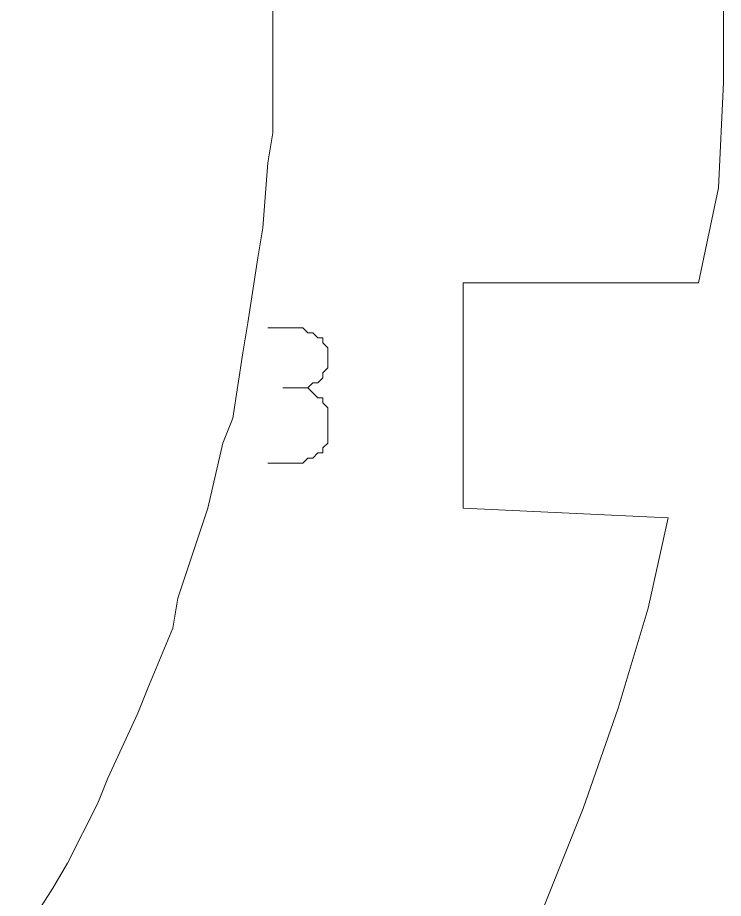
# Model space of a CAD drawing. Header units: centimetres. Extents: x -10.4 to 10.4, y -10.8 to 7.6.
# Drawn here: x 4.38 to 5.178, y -9.205 to -8.209 of the extents above; entities that cross this region are included whole.
import ezdxf
from ezdxf.lldxf.tags import DXFTag

# ---------------------------------------------------------------- set-up
doc = ezdxf.new("R2010")
doc.units = ezdxf.units.CM
doc.header["$MEASUREMENT"] = 0
doc.layers.add('layer 1', color=7, linetype='Continuous')
tags = doc.linetypes.add('New Line1008', pattern=[0.2, 0.1, -0.1]).pattern_tags.tags
tags[6:7] = [DXFTag(74, 4), DXFTag(75, 0), DXFTag(340, '0'), DXFTag(46, 1.0), DXFTag(50, 0.0), DXFTag(44, 0.0), DXFTag(45, 0.0)]
tags[4:5] = [DXFTag(74, 4), DXFTag(75, 0), DXFTag(340, '0'), DXFTag(46, 1.0), DXFTag(50, 0.0), DXFTag(44, 0.0), DXFTag(45, 0.0)]
tags = doc.linetypes.add('New Line1009', pattern=[0.2, 0.1, -0.1]).pattern_tags.tags
tags[6:7] = [DXFTag(74, 4), DXFTag(75, 0), DXFTag(340, '0'), DXFTag(46, 1.0), DXFTag(50, 0.0), DXFTag(44, 0.0), DXFTag(45, 0.0)]
tags[4:5] = [DXFTag(74, 4), DXFTag(75, 0), DXFTag(340, '0'), DXFTag(46, 1.0), DXFTag(50, 0.0), DXFTag(44, 0.0), DXFTag(45, 0.0)]
tags = doc.linetypes.add('New Line1010', pattern=[0.2, 0.1, -0.1]).pattern_tags.tags
tags[6:7] = [DXFTag(74, 4), DXFTag(75, 0), DXFTag(340, '0'), DXFTag(46, 1.0), DXFTag(50, 0.0), DXFTag(44, 0.0), DXFTag(45, 0.0)]
tags[4:5] = [DXFTag(74, 4), DXFTag(75, 0), DXFTag(340, '0'), DXFTag(46, 1.0), DXFTag(50, 0.0), DXFTag(44, 0.0), DXFTag(45, 0.0)]
tags = doc.linetypes.add('New Line1011', pattern=[0.2, 0.1, -0.1]).pattern_tags.tags
tags[6:7] = [DXFTag(74, 4), DXFTag(75, 0), DXFTag(340, '0'), DXFTag(46, 1.0), DXFTag(50, 0.0), DXFTag(44, 0.0), DXFTag(45, 0.0)]
tags[4:5] = [DXFTag(74, 4), DXFTag(75, 0), DXFTag(340, '0'), DXFTag(46, 1.0), DXFTag(50, 0.0), DXFTag(44, 0.0), DXFTag(45, 0.0)]
tags = doc.linetypes.add('New Line1012', pattern=[0.2, 0.1, -0.1]).pattern_tags.tags
tags[6:7] = [DXFTag(74, 4), DXFTag(75, 0), DXFTag(340, '0'), DXFTag(46, 1.0), DXFTag(50, 0.0), DXFTag(44, 0.0), DXFTag(45, 0.0)]
tags[4:5] = [DXFTag(74, 4), DXFTag(75, 0), DXFTag(340, '0'), DXFTag(46, 1.0), DXFTag(50, 0.0), DXFTag(44, 0.0), DXFTag(45, 0.0)]
tags = doc.linetypes.add('New Line1013', pattern=[0.2, 0.1, -0.1]).pattern_tags.tags
tags[6:7] = [DXFTag(74, 4), DXFTag(75, 0), DXFTag(340, '0'), DXFTag(46, 1.0), DXFTag(50, 0.0), DXFTag(44, 0.0), DXFTag(45, 0.0)]
tags[4:5] = [DXFTag(74, 4), DXFTag(75, 0), DXFTag(340, '0'), DXFTag(46, 1.0), DXFTag(50, 0.0), DXFTag(44, 0.0), DXFTag(45, 0.0)]
tags = doc.linetypes.add('New Line1014', pattern=[0.2, 0.1, -0.1]).pattern_tags.tags
tags[6:7] = [DXFTag(74, 4), DXFTag(75, 0), DXFTag(340, '0'), DXFTag(46, 1.0), DXFTag(50, 0.0), DXFTag(44, 0.0), DXFTag(45, 0.0)]
tags[4:5] = [DXFTag(74, 4), DXFTag(75, 0), DXFTag(340, '0'), DXFTag(46, 1.0), DXFTag(50, 0.0), DXFTag(44, 0.0), DXFTag(45, 0.0)]
tags = doc.linetypes.add('New Line1015', pattern=[0.2, 0.1, -0.1]).pattern_tags.tags
tags[6:7] = [DXFTag(74, 4), DXFTag(75, 0), DXFTag(340, '0'), DXFTag(46, 1.0), DXFTag(50, 0.0), DXFTag(44, 0.0), DXFTag(45, 0.0)]
tags[4:5] = [DXFTag(74, 4), DXFTag(75, 0), DXFTag(340, '0'), DXFTag(46, 1.0), DXFTag(50, 0.0), DXFTag(44, 0.0), DXFTag(45, 0.0)]
tags = doc.linetypes.add('New Line1016', pattern=[0.2, 0.1, -0.1]).pattern_tags.tags
tags[6:7] = [DXFTag(74, 4), DXFTag(75, 0), DXFTag(340, '0'), DXFTag(46, 1.0), DXFTag(50, 0.0), DXFTag(44, 0.0), DXFTag(45, 0.0)]
tags[4:5] = [DXFTag(74, 4), DXFTag(75, 0), DXFTag(340, '0'), DXFTag(46, 1.0), DXFTag(50, 0.0), DXFTag(44, 0.0), DXFTag(45, 0.0)]
tags = doc.linetypes.add('New Line1017', pattern=[0.2, 0.1, -0.1]).pattern_tags.tags
tags[6:7] = [DXFTag(74, 4), DXFTag(75, 0), DXFTag(340, '0'), DXFTag(46, 1.0), DXFTag(50, 0.0), DXFTag(44, 0.0), DXFTag(45, 0.0)]
tags[4:5] = [DXFTag(74, 4), DXFTag(75, 0), DXFTag(340, '0'), DXFTag(46, 1.0), DXFTag(50, 0.0), DXFTag(44, 0.0), DXFTag(45, 0.0)]
tags = doc.linetypes.add('New Line1091', pattern=[0.2, 0.1, -0.1]).pattern_tags.tags
tags[6:7] = [DXFTag(74, 4), DXFTag(75, 0), DXFTag(340, '0'), DXFTag(46, 1.0), DXFTag(50, 0.0), DXFTag(44, 0.0), DXFTag(45, 0.0)]
tags[4:5] = [DXFTag(74, 4), DXFTag(75, 0), DXFTag(340, '0'), DXFTag(46, 1.0), DXFTag(50, 0.0), DXFTag(44, 0.0), DXFTag(45, 0.0)]
tags = doc.linetypes.add('New Line1092', pattern=[0.2, 0.1, -0.1]).pattern_tags.tags
tags[6:7] = [DXFTag(74, 4), DXFTag(75, 0), DXFTag(340, '0'), DXFTag(46, 1.0), DXFTag(50, 0.0), DXFTag(44, 0.0), DXFTag(45, 0.0)]
tags[4:5] = [DXFTag(74, 4), DXFTag(75, 0), DXFTag(340, '0'), DXFTag(46, 1.0), DXFTag(50, 0.0), DXFTag(44, 0.0), DXFTag(45, 0.0)]
tags = doc.linetypes.add('New Line1093', pattern=[0.2, 0.1, -0.1]).pattern_tags.tags
tags[6:7] = [DXFTag(74, 4), DXFTag(75, 0), DXFTag(340, '0'), DXFTag(46, 1.0), DXFTag(50, 0.0), DXFTag(44, 0.0), DXFTag(45, 0.0)]
tags[4:5] = [DXFTag(74, 4), DXFTag(75, 0), DXFTag(340, '0'), DXFTag(46, 1.0), DXFTag(50, 0.0), DXFTag(44, 0.0), DXFTag(45, 0.0)]
tags = doc.linetypes.add('New Line1094', pattern=[0.2, 0.1, -0.1]).pattern_tags.tags
tags[6:7] = [DXFTag(74, 4), DXFTag(75, 0), DXFTag(340, '0'), DXFTag(46, 1.0), DXFTag(50, 0.0), DXFTag(44, 0.0), DXFTag(45, 0.0)]
tags[4:5] = [DXFTag(74, 4), DXFTag(75, 0), DXFTag(340, '0'), DXFTag(46, 1.0), DXFTag(50, 0.0), DXFTag(44, 0.0), DXFTag(45, 0.0)]
tags = doc.linetypes.add('New Line1095', pattern=[0.2, 0.1, -0.1]).pattern_tags.tags
tags[6:7] = [DXFTag(74, 4), DXFTag(75, 0), DXFTag(340, '0'), DXFTag(46, 1.0), DXFTag(50, 0.0), DXFTag(44, 0.0), DXFTag(45, 0.0)]
tags[4:5] = [DXFTag(74, 4), DXFTag(75, 0), DXFTag(340, '0'), DXFTag(46, 1.0), DXFTag(50, 0.0), DXFTag(44, 0.0), DXFTag(45, 0.0)]
tags = doc.linetypes.add('New Line1096', pattern=[0.2, 0.1, -0.1]).pattern_tags.tags
tags[6:7] = [DXFTag(74, 4), DXFTag(75, 0), DXFTag(340, '0'), DXFTag(46, 1.0), DXFTag(50, 0.0), DXFTag(44, 0.0), DXFTag(45, 0.0)]
tags[4:5] = [DXFTag(74, 4), DXFTag(75, 0), DXFTag(340, '0'), DXFTag(46, 1.0), DXFTag(50, 0.0), DXFTag(44, 0.0), DXFTag(45, 0.0)]
tags = doc.linetypes.add('New Line1097', pattern=[0.2, 0.1, -0.1]).pattern_tags.tags
tags[6:7] = [DXFTag(74, 4), DXFTag(75, 0), DXFTag(340, '0'), DXFTag(46, 1.0), DXFTag(50, 0.0), DXFTag(44, 0.0), DXFTag(45, 0.0)]
tags[4:5] = [DXFTag(74, 4), DXFTag(75, 0), DXFTag(340, '0'), DXFTag(46, 1.0), DXFTag(50, 0.0), DXFTag(44, 0.0), DXFTag(45, 0.0)]
tags = doc.linetypes.add('New Line1098', pattern=[0.2, 0.1, -0.1]).pattern_tags.tags
tags[6:7] = [DXFTag(74, 4), DXFTag(75, 0), DXFTag(340, '0'), DXFTag(46, 1.0), DXFTag(50, 0.0), DXFTag(44, 0.0), DXFTag(45, 0.0)]
tags[4:5] = [DXFTag(74, 4), DXFTag(75, 0), DXFTag(340, '0'), DXFTag(46, 1.0), DXFTag(50, 0.0), DXFTag(44, 0.0), DXFTag(45, 0.0)]
tags = doc.linetypes.add('New Line1099', pattern=[0.2, 0.1, -0.1]).pattern_tags.tags
tags[6:7] = [DXFTag(74, 4), DXFTag(75, 0), DXFTag(340, '0'), DXFTag(46, 1.0), DXFTag(50, 0.0), DXFTag(44, 0.0), DXFTag(45, 0.0)]
tags[4:5] = [DXFTag(74, 4), DXFTag(75, 0), DXFTag(340, '0'), DXFTag(46, 1.0), DXFTag(50, 0.0), DXFTag(44, 0.0), DXFTag(45, 0.0)]
tags = doc.linetypes.add('New Line1100', pattern=[0.2, 0.1, -0.1]).pattern_tags.tags
tags[6:7] = [DXFTag(74, 4), DXFTag(75, 0), DXFTag(340, '0'), DXFTag(46, 1.0), DXFTag(50, 0.0), DXFTag(44, 0.0), DXFTag(45, 0.0)]
tags[4:5] = [DXFTag(74, 4), DXFTag(75, 0), DXFTag(340, '0'), DXFTag(46, 1.0), DXFTag(50, 0.0), DXFTag(44, 0.0), DXFTag(45, 0.0)]
tags = doc.linetypes.add('New Line1101', pattern=[0.2, 0.1, -0.1]).pattern_tags.tags
tags[6:7] = [DXFTag(74, 4), DXFTag(75, 0), DXFTag(340, '0'), DXFTag(46, 1.0), DXFTag(50, 0.0), DXFTag(44, 0.0), DXFTag(45, 0.0)]
tags[4:5] = [DXFTag(74, 4), DXFTag(75, 0), DXFTag(340, '0'), DXFTag(46, 1.0), DXFTag(50, 0.0), DXFTag(44, 0.0), DXFTag(45, 0.0)]
tags = doc.linetypes.add('New Line1102', pattern=[0.2, 0.1, -0.1]).pattern_tags.tags
tags[6:7] = [DXFTag(74, 4), DXFTag(75, 0), DXFTag(340, '0'), DXFTag(46, 1.0), DXFTag(50, 0.0), DXFTag(44, 0.0), DXFTag(45, 0.0)]
tags[4:5] = [DXFTag(74, 4), DXFTag(75, 0), DXFTag(340, '0'), DXFTag(46, 1.0), DXFTag(50, 0.0), DXFTag(44, 0.0), DXFTag(45, 0.0)]
tags = doc.linetypes.add('New Line1103', pattern=[0.2, 0.1, -0.1]).pattern_tags.tags
tags[6:7] = [DXFTag(74, 4), DXFTag(75, 0), DXFTag(340, '0'), DXFTag(46, 1.0), DXFTag(50, 0.0), DXFTag(44, 0.0), DXFTag(45, 0.0)]
tags[4:5] = [DXFTag(74, 4), DXFTag(75, 0), DXFTag(340, '0'), DXFTag(46, 1.0), DXFTag(50, 0.0), DXFTag(44, 0.0), DXFTag(45, 0.0)]
tags = doc.linetypes.add('New Line1104', pattern=[0.2, 0.1, -0.1]).pattern_tags.tags
tags[6:7] = [DXFTag(74, 4), DXFTag(75, 0), DXFTag(340, '0'), DXFTag(46, 1.0), DXFTag(50, 0.0), DXFTag(44, 0.0), DXFTag(45, 0.0)]
tags[4:5] = [DXFTag(74, 4), DXFTag(75, 0), DXFTag(340, '0'), DXFTag(46, 1.0), DXFTag(50, 0.0), DXFTag(44, 0.0), DXFTag(45, 0.0)]
tags = doc.linetypes.add('New Line1105', pattern=[0.2, 0.1, -0.1]).pattern_tags.tags
tags[6:7] = [DXFTag(74, 4), DXFTag(75, 0), DXFTag(340, '0'), DXFTag(46, 1.0), DXFTag(50, 0.0), DXFTag(44, 0.0), DXFTag(45, 0.0)]
tags[4:5] = [DXFTag(74, 4), DXFTag(75, 0), DXFTag(340, '0'), DXFTag(46, 1.0), DXFTag(50, 0.0), DXFTag(44, 0.0), DXFTag(45, 0.0)]
tags = doc.linetypes.add('New Line1106', pattern=[0.2, 0.1, -0.1]).pattern_tags.tags
tags[6:7] = [DXFTag(74, 4), DXFTag(75, 0), DXFTag(340, '0'), DXFTag(46, 1.0), DXFTag(50, 0.0), DXFTag(44, 0.0), DXFTag(45, 0.0)]
tags[4:5] = [DXFTag(74, 4), DXFTag(75, 0), DXFTag(340, '0'), DXFTag(46, 1.0), DXFTag(50, 0.0), DXFTag(44, 0.0), DXFTag(45, 0.0)]
tags = doc.linetypes.add('New Line1107', pattern=[0.2, 0.1, -0.1]).pattern_tags.tags
tags[6:7] = [DXFTag(74, 4), DXFTag(75, 0), DXFTag(340, '0'), DXFTag(46, 1.0), DXFTag(50, 0.0), DXFTag(44, 0.0), DXFTag(45, 0.0)]
tags[4:5] = [DXFTag(74, 4), DXFTag(75, 0), DXFTag(340, '0'), DXFTag(46, 1.0), DXFTag(50, 0.0), DXFTag(44, 0.0), DXFTag(45, 0.0)]
tags = doc.linetypes.add('New Line1108', pattern=[0.2, 0.1, -0.1]).pattern_tags.tags
tags[6:7] = [DXFTag(74, 4), DXFTag(75, 0), DXFTag(340, '0'), DXFTag(46, 1.0), DXFTag(50, 0.0), DXFTag(44, 0.0), DXFTag(45, 0.0)]
tags[4:5] = [DXFTag(74, 4), DXFTag(75, 0), DXFTag(340, '0'), DXFTag(46, 1.0), DXFTag(50, 0.0), DXFTag(44, 0.0), DXFTag(45, 0.0)]
tags = doc.linetypes.add('New Line1109', pattern=[0.2, 0.1, -0.1]).pattern_tags.tags
tags[6:7] = [DXFTag(74, 4), DXFTag(75, 0), DXFTag(340, '0'), DXFTag(46, 1.0), DXFTag(50, 0.0), DXFTag(44, 0.0), DXFTag(45, 0.0)]
tags[4:5] = [DXFTag(74, 4), DXFTag(75, 0), DXFTag(340, '0'), DXFTag(46, 1.0), DXFTag(50, 0.0), DXFTag(44, 0.0), DXFTag(45, 0.0)]
tags = doc.linetypes.add('New Line1110', pattern=[0.2, 0.1, -0.1]).pattern_tags.tags
tags[6:7] = [DXFTag(74, 4), DXFTag(75, 0), DXFTag(340, '0'), DXFTag(46, 1.0), DXFTag(50, 0.0), DXFTag(44, 0.0), DXFTag(45, 0.0)]
tags[4:5] = [DXFTag(74, 4), DXFTag(75, 0), DXFTag(340, '0'), DXFTag(46, 1.0), DXFTag(50, 0.0), DXFTag(44, 0.0), DXFTag(45, 0.0)]
tags = doc.linetypes.add('New Line1111', pattern=[0.2, 0.1, -0.1]).pattern_tags.tags
tags[6:7] = [DXFTag(74, 4), DXFTag(75, 0), DXFTag(340, '0'), DXFTag(46, 1.0), DXFTag(50, 0.0), DXFTag(44, 0.0), DXFTag(45, 0.0)]
tags[4:5] = [DXFTag(74, 4), DXFTag(75, 0), DXFTag(340, '0'), DXFTag(46, 1.0), DXFTag(50, 0.0), DXFTag(44, 0.0), DXFTag(45, 0.0)]

msp = doc.modelspace()

# ---------------------------------------------------------------- linework, layer by layer
at = {"layer": 'layer 1', "color": 5, "linetype": 'New Line1091', "lineweight": 9}
msp.add_open_spline([(4.6687, -8.15796), (4.6687, -8.15796), (4.6687, -8.23146), (4.6687, -8.23146)], degree=3, dxfattribs=at)
at = {"layer": 'layer 1', "color": 5, "linetype": 'New Line1017', "lineweight": 9}
msp.add_open_spline([(5.17798, -8.28236), (5.17798, -8.28236), (5.17798, -8.16365), (5.17798, -8.16365)], degree=3, dxfattribs=at)
at = {"layer": 'layer 1', "color": 5, "linetype": 'New Line1092', "lineweight": 9}
msp.add_open_spline([(4.6687, -8.23146), (4.6687, -8.23146), (4.6687, -8.26545), (4.6687, -8.26545)], degree=3, dxfattribs=at)
at = {"layer": 'layer 1', "color": 5, "linetype": 'New Line1093', "lineweight": 9}
msp.add_open_spline([(4.6687, -8.26545), (4.6687, -8.26545), (4.6687, -8.33895), (4.6687, -8.33895)], degree=3, dxfattribs=at)
at = {"layer": 'layer 1', "color": 5, "linetype": 'New Line1016', "lineweight": 9}
msp.add_open_spline([(5.1723, -8.40122), (5.1723, -8.40122), (5.17798, -8.28236), (5.17798, -8.28236)], degree=3, dxfattribs=at)
at = {"layer": 'layer 1', "color": 5, "linetype": 'New Line1094', "lineweight": 9}
msp.add_open_spline([(4.6687, -8.33895), (4.6687, -8.33895), (4.66301, -8.37293), (4.66301, -8.37293)], degree=3, dxfattribs=at)
at = {"layer": 'layer 1', "color": 5, "linetype": 'New Line1095', "lineweight": 9}
msp.add_open_spline([(4.66301, -8.37293), (4.66301, -8.37293), (4.65732, -8.44643), (4.65732, -8.44643)], degree=3, dxfattribs=at)
at = {"layer": 'layer 1', "color": 5, "linetype": 'New Line1015', "lineweight": 9}
msp.add_open_spline([(5.14969, -8.5087), (5.14969, -8.5087), (5.1723, -8.40122), (5.1723, -8.40122)], degree=3, dxfattribs=at)
at = {"layer": 'layer 1', "color": 5, "linetype": 'New Line1096', "lineweight": 9}
msp.add_open_spline([(4.65732, -8.44643), (4.65732, -8.44643), (4.65179, -8.48041), (4.65179, -8.48041)], degree=3, dxfattribs=at)
at = {"layer": 'layer 1', "color": 5, "linetype": 'New Line1097', "lineweight": 9}
msp.add_open_spline([(4.65179, -8.48041), (4.65179, -8.48041), (4.64041, -8.55391), (4.64041, -8.55391)], degree=3, dxfattribs=at)
at = {"layer": 'layer 1', "color": 5, "linetype": 'New Line1013', "lineweight": 9}
msp.add_open_spline([(4.88367, -8.76334), (4.88367, -8.76334), (4.88367, -8.5087), (4.88367, -8.5087)], degree=3, dxfattribs=at)
at = {"layer": 'layer 1', "color": 5, "linetype": 'New Line1014', "lineweight": 9}
msp.add_open_spline([(4.88367, -8.5087), (4.88367, -8.5087), (5.14969, -8.5087), (5.14969, -8.5087)], degree=3, dxfattribs=at)
at = {"layer": 'layer 1', "color": 5, "linetype": 'New Line1098', "lineweight": 9}
msp.add_open_spline([(4.64041, -8.55391), (4.64041, -8.55391), (4.63473, -8.58789), (4.63473, -8.58789)], degree=3, dxfattribs=at)
at = {"layer": 'layer 1', "color": 1, "lineweight": 20}
for points in [[(4.697, -8.5596), (4.697, -8.5596), (4.66301, -8.5596), (4.66301, -8.5596)], [(4.70269, -8.5596), (4.70269, -8.5596), (4.697, -8.5596), (4.697, -8.5596)], [(4.70837, -8.56529), (4.70837, -8.56529), (4.70269, -8.5596), (4.70269, -8.5596)], [(4.71392, -8.56529), (4.71392, -8.56529), (4.70837, -8.56529), (4.70837, -8.56529)], [(4.71961, -8.57097), (4.71961, -8.57097), (4.71392, -8.56529), (4.71392, -8.56529)], [(4.72529, -8.57097), (4.72529, -8.57097), (4.71961, -8.57097), (4.71961, -8.57097)], [(4.72529, -8.57667), (4.72529, -8.57667), (4.72529, -8.57097), (4.72529, -8.57097)], [(4.73098, -8.5822), (4.73098, -8.5822), (4.72529, -8.57667), (4.72529, -8.57667)], [(4.73098, -8.58789), (4.73098, -8.58789), (4.73098, -8.5822), (4.73098, -8.5822)], [(4.73098, -8.59358), (4.73098, -8.59358), (4.73098, -8.58789), (4.73098, -8.58789)], [(4.73098, -8.59927), (4.73098, -8.59927), (4.73098, -8.59358), (4.73098, -8.59358)], [(4.73098, -8.59358), (4.73098, -8.59358), (4.73098, -8.59358), (4.73098, -8.59358)], [(4.73098, -8.60496), (4.73098, -8.60496), (4.73098, -8.59927), (4.73098, -8.59927)], [(4.72529, -8.6105), (4.72529, -8.6105), (4.73098, -8.60496), (4.73098, -8.60496)], [(4.72529, -8.61619), (4.72529, -8.61619), (4.72529, -8.6105), (4.72529, -8.6105)], [(4.70837, -8.62757), (4.70837, -8.62757), (4.71392, -8.62188), (4.71392, -8.62188)], [(4.71392, -8.62188), (4.71392, -8.62188), (4.71961, -8.62188), (4.71961, -8.62188)], [(4.71961, -8.62188), (4.71961, -8.62188), (4.72529, -8.61619), (4.72529, -8.61619)], [(4.697, -8.62757), (4.697, -8.62757), (4.68008, -8.62757), (4.68008, -8.62757)], [(4.68008, -8.62757), (4.68008, -8.62757), (4.697, -8.62757), (4.697, -8.62757)], [(4.70269, -8.62757), (4.70269, -8.62757), (4.697, -8.62757), (4.697, -8.62757)], [(4.697, -8.62757), (4.697, -8.62757), (4.697, -8.62757), (4.697, -8.62757)], [(4.697, -8.62757), (4.697, -8.62757), (4.70269, -8.62757), (4.70269, -8.62757)], [(4.70837, -8.62757), (4.70837, -8.62757), (4.70269, -8.62757), (4.70269, -8.62757)], [(4.70269, -8.62757), (4.70269, -8.62757), (4.70837, -8.62757), (4.70837, -8.62757)], [(4.71392, -8.63325), (4.71392, -8.63325), (4.70837, -8.62757), (4.70837, -8.62757)], [(4.71961, -8.63879), (4.71961, -8.63879), (4.71392, -8.63325), (4.71392, -8.63325)], [(4.72529, -8.63879), (4.72529, -8.63879), (4.71961, -8.63879), (4.71961, -8.63879)], [(4.72529, -8.64448), (4.72529, -8.64448), (4.72529, -8.63879), (4.72529, -8.63879)], [(4.73098, -8.65016), (4.73098, -8.65016), (4.72529, -8.64448), (4.72529, -8.64448)], [(4.73098, -8.65585), (4.73098, -8.65585), (4.73098, -8.65016), (4.73098, -8.65016)], [(4.73098, -8.66154), (4.73098, -8.66154), (4.73098, -8.65585), (4.73098, -8.65585)], [(4.73098, -8.67846), (4.73098, -8.67846), (4.73098, -8.66154), (4.73098, -8.66154)], [(4.73098, -8.66154), (4.73098, -8.66154), (4.73098, -8.66154), (4.73098, -8.66154)], [(4.73098, -8.68415), (4.73098, -8.68415), (4.73098, -8.67846), (4.73098, -8.67846)], [(4.72529, -8.69538), (4.72529, -8.69538), (4.73098, -8.68984), (4.73098, -8.68984)], [(4.73098, -8.68984), (4.73098, -8.68984), (4.73098, -8.68415), (4.73098, -8.68415)], [(4.71392, -8.70676), (4.71392, -8.70676), (4.71961, -8.70107), (4.71961, -8.70107)], [(4.71961, -8.70107), (4.71961, -8.70107), (4.72529, -8.70107), (4.72529, -8.70107)], [(4.72529, -8.70107), (4.72529, -8.70107), (4.72529, -8.69538), (4.72529, -8.69538)], [(4.66301, -8.71245), (4.66301, -8.71245), (4.697, -8.71245), (4.697, -8.71245)], [(4.697, -8.71245), (4.697, -8.71245), (4.697, -8.71245), (4.697, -8.71245)], [(4.697, -8.71245), (4.697, -8.71245), (4.70269, -8.71245), (4.70269, -8.71245)], [(4.70269, -8.71245), (4.70269, -8.71245), (4.70837, -8.70676), (4.70837, -8.70676)], [(4.70837, -8.70676), (4.70837, -8.70676), (4.71392, -8.70676), (4.71392, -8.70676)]]:
    msp.add_open_spline(points, degree=3, dxfattribs=at)
at = {"layer": 'layer 1', "color": 5, "linetype": 'New Line1099', "lineweight": 9}
msp.add_open_spline([(4.63473, -8.58789), (4.63473, -8.58789), (4.62349, -8.66154), (4.62349, -8.66154)], degree=3, dxfattribs=at)
at = {"layer": 'layer 1', "color": 5, "linetype": 'New Line1100', "lineweight": 9}
msp.add_open_spline([(4.62349, -8.66154), (4.62349, -8.66154), (4.61212, -8.68984), (4.61212, -8.68984)], degree=3, dxfattribs=at)
at = {"layer": 'layer 1', "color": 5, "linetype": 'New Line1101', "lineweight": 9}
msp.add_open_spline([(4.61212, -8.68984), (4.61212, -8.68984), (4.59521, -8.76334), (4.59521, -8.76334)], degree=3, dxfattribs=at)
at = {"layer": 'layer 1', "color": 5, "linetype": 'New Line1102', "lineweight": 9}
msp.add_open_spline([(4.59521, -8.76334), (4.59521, -8.76334), (4.58383, -8.79732), (4.58383, -8.79732)], degree=3, dxfattribs=at)
at = {"layer": 'layer 1', "color": 5, "linetype": 'New Line1012', "lineweight": 9}
msp.add_open_spline([(5.1157, -8.77456), (5.1157, -8.77456), (4.88367, -8.76334), (4.88367, -8.76334)], degree=3, dxfattribs=at)
at = {"layer": 'layer 1', "color": 5, "linetype": 'New Line1011', "lineweight": 9}
msp.add_open_spline([(5.0931, -8.87651), (5.0931, -8.87651), (5.1157, -8.77456), (5.1157, -8.77456)], degree=3, dxfattribs=at)
at = {"layer": 'layer 1', "color": 5, "linetype": 'New Line1103', "lineweight": 9}
msp.add_open_spline([(4.58383, -8.79732), (4.58383, -8.79732), (4.56122, -8.86513), (4.56122, -8.86513)], degree=3, dxfattribs=at)
at = {"layer": 'layer 1', "color": 5, "linetype": 'New Line1104', "lineweight": 9}
msp.add_open_spline([(4.56122, -8.86513), (4.56122, -8.86513), (4.55553, -8.89912), (4.55553, -8.89912)], degree=3, dxfattribs=at)
at = {"layer": 'layer 1', "color": 5, "linetype": 'New Line1010', "lineweight": 9}
msp.add_open_spline([(5.05912, -8.98969), (5.05912, -8.98969), (5.0931, -8.87651), (5.0931, -8.87651)], degree=3, dxfattribs=at)
at = {"layer": 'layer 1', "color": 5, "linetype": 'New Line1105', "lineweight": 9}
msp.add_open_spline([(4.55553, -8.89912), (4.55553, -8.89912), (4.52724, -8.96708), (4.52724, -8.96708)], degree=3, dxfattribs=at)
at = {"layer": 'layer 1', "color": 5, "linetype": 'New Line1106', "lineweight": 9}
msp.add_open_spline([(4.52724, -8.96708), (4.52724, -8.96708), (4.51602, -8.99538), (4.51602, -8.99538)], degree=3, dxfattribs=at)
at = {"layer": 'layer 1', "color": 5, "linetype": 'New Line1009', "lineweight": 9}
msp.add_open_spline([(5.01944, -9.10285), (5.01944, -9.10285), (5.05912, -8.98969), (5.05912, -8.98969)], degree=3, dxfattribs=at)
at = {"layer": 'layer 1', "color": 5, "linetype": 'New Line1107', "lineweight": 9}
msp.add_open_spline([(4.51602, -8.99538), (4.51602, -8.99538), (4.48203, -9.06888), (4.48203, -9.06888)], degree=3, dxfattribs=at)
at = {"layer": 'layer 1', "color": 5, "linetype": 'New Line1108', "lineweight": 9}
msp.add_open_spline([(4.48203, -9.06888), (4.48203, -9.06888), (4.47065, -9.09716), (4.47065, -9.09716)], degree=3, dxfattribs=at)
at = {"layer": 'layer 1', "color": 5, "linetype": 'New Line1109', "lineweight": 9}
msp.add_open_spline([(4.47065, -9.09716), (4.47065, -9.09716), (4.43667, -9.16498), (4.43667, -9.16498)], degree=3, dxfattribs=at)
at = {"layer": 'layer 1', "color": 5, "linetype": 'New Line1008', "lineweight": 9}
msp.add_open_spline([(4.97424, -9.21603), (4.97424, -9.21603), (5.01944, -9.10285), (5.01944, -9.10285)], degree=3, dxfattribs=at)
at = {"layer": 'layer 1', "color": 5, "linetype": 'New Line1110', "lineweight": 9}
msp.add_open_spline([(4.43667, -9.16498), (4.43667, -9.16498), (4.41976, -9.19328), (4.41976, -9.19328)], degree=3, dxfattribs=at)
at = {"layer": 'layer 1', "color": 5, "linetype": 'New Line1111', "lineweight": 9}
msp.add_open_spline([(4.41976, -9.19328), (4.41976, -9.19328), (4.38009, -9.25555), (4.38009, -9.25555)], degree=3, dxfattribs=at)

doc.saveas('drawing.dxf')
